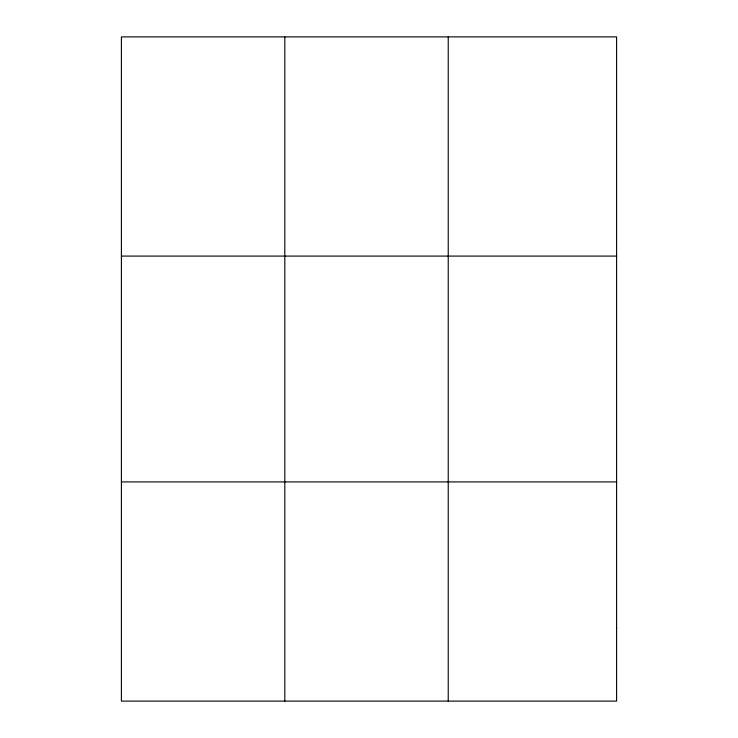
<?xml version="1.0" encoding="UTF-8"?>
<svg xmlns="http://www.w3.org/2000/svg" width="738" height="738" viewBox="0 0 738 738"><rect width="100%" height="100%" fill="white"/><g stroke="black" fill="none" stroke-linecap="round" stroke-linejoin="round"><path stroke-width="1.11" d="M284.813 701.1L284.813 36.9M448.234 701.1L448.234 36.9M121.401 256.086L616.599 256.086M121.401 481.914L616.599 481.914M616.599 628.038L616.599 701.1L121.401 701.1L121.401 36.9L616.599 36.9L616.599 628.038"/></g></svg>
